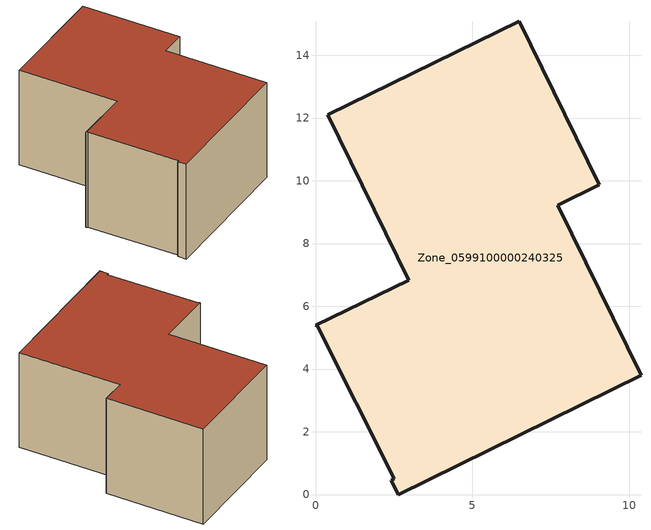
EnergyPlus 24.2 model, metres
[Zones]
Zone_0599100000240325
 floor ground (C_G): 2.63,0 2.41,0.45 2.51,0.5 0.07,5.34 0,5.39 2.97,6.84 0.39,12.1 6.49,15.08 9.04,9.87 7.72,9.23 10.38,3.8 z0
 wall outside (C_F): 10.38,3.8 7.72,9.23 9.04,9.87 6.49,15.08 0.39,12.1 2.97,6.84 0,5.39 0.07,5.34 2.51,0.5 2.41,0.45 2.63,0 10.38,3.8 z0:6
 roof outside (C_R): 2.41,0.45 2.63,0 10.38,3.8 7.72,9.23 9.04,9.87 6.49,15.08 0.39,12.1 2.97,6.84 0,5.39 0.07,5.34 2.51,0.5 z6
[BUILDING]
Pand.0599100000240325: North Axis=0; Terrain=City; Loads Convergence Tolerance Value=0.04; Temperature Convergence Tolerance Value=0.4; Solar Distribution=FullExterior; Maximum Number of Warmup Days=25; Minimum Number of Warmup Days=1
[Site:Location]
Rotterdam.The.Hague.AP_ZH_NLD Design_Conditions: Latitude=51.96; Longitude=4.45; Time Zone=1; Elevation=-4.5
[SITE:GROUNDTEMPERATURE:BUILDINGSURFACE]
18, 18, 18, 18, 18, 18, 18, 18, 18, 18, 18, 18
[MATERIAL] Thermal Absorptance=0.9; Solar Absorptance=0.7; Visible Absorptance=0.7
Name | Roughness | Thickness | Conductivity | Density | Specific Heat
G.TC.1965-1974 | MediumSmooth | 0.15 | 0.882353 | 540 | 1210
F.TC.1965-1974 | Rough | 0.3 | 0.697674 | 1920 | 840
R.TC.1965-1974 | MediumRough | 0.2 | 0.232558 | 1500 | 1000
[CONSTRUCTION]
C_G: G.TC.1965-1974
C_F: F.TC.1965-1974
C_R: R.TC.1965-1974
[ZONE]
Zone_0599100000240325: Type=1; Multiplier=1; Ceiling Height=Autocalculate; Volume=Autocalculate; Floor Area=autocalculate; Part of Total Floor Area=Yes
[ZONEINFILTRATION:DESIGNFLOWRATE]
Infil_Zone_0599100000240325: Zone or ZoneList or Space or SpaceList=Zone_0599100000240325; Schedule=AlwaysOn; Design Flow Rate Calculation Method=Flow/Area; Flow Rate per Floor Area=0.003; Constant Term Coefficient=1; Temperature Term Coefficient=0; Velocity Term Coefficient=0; Velocity Squared Term Coefficient=0
[HVACTEMPLATE:ZONE:IDEALLOADSAIRSYSTEM]
Zone_0599100000240325: Maximum Heating Supply Air Temperature=50; Minimum Cooling Supply Air Temperature=13; Maximum Heating Supply Air Humidity Ratio=0.0156; Minimum Cooling Supply Air Humidity Ratio=0.0077; Heating Limit=NoLimit; Cooling Limit=NoLimit; Dehumidification Control Type=ConstantSensibleHeatRatio; Cooling Sensible Heat Ratio=0.7; Dehumidification Setpoint=60; Humidification Control Type=None; Humidification Setpoint=30; Outdoor Air Method=None; Outdoor Air Flow Rate per Person=0.00944; Outdoor Air Flow Rate per Zone Floor Area=0; Outdoor Air Flow Rate per Zone=0; Demand Controlled Ventilation Type=None; Outdoor Air Economizer Type=NoEconomizer; Heat Recovery Type=None; Sensible Heat Recovery Effectiveness=0.7; Latent Heat Recovery Effectiveness=0.65
[ZONECONTROL:THERMOSTAT]
ThermostatControl_Zone_0599100000240325: Zone or ZoneList=Zone_0599100000240325; Control Type Schedule=DualSetpointControlType; Control 1=Thermostat_Zone_0599100000240325; Temperature Difference Between Cutout And Setpoint=0
[THERMOSTATSETPOINT:DUALSETPOINT]
Thermostat_Zone_0599100000240325: Heating Setpoint Temperature Schedule=HeatingSetpoint_Zone_0599100000240325; Cooling Setpoint Temperature Schedule=CoolingSetpoint_Zone_0599100000240325
[SCHEDULE:COMPACT]
HeatingSetpoint_Zone_0599100000240325: Through: 12/31, For: AllDays, Until: 24:00, 21
CoolingSetpoint_Zone_0599100000240325: Through: 12/31, For: AllDays, Until: 24:00, 24
DualSetpointControlType: Through: 12/31, For: AllDays, Until: 24:00, 4
AlwaysOn: Through: 12/31, For: AllDays, Until: 24:00, 1
